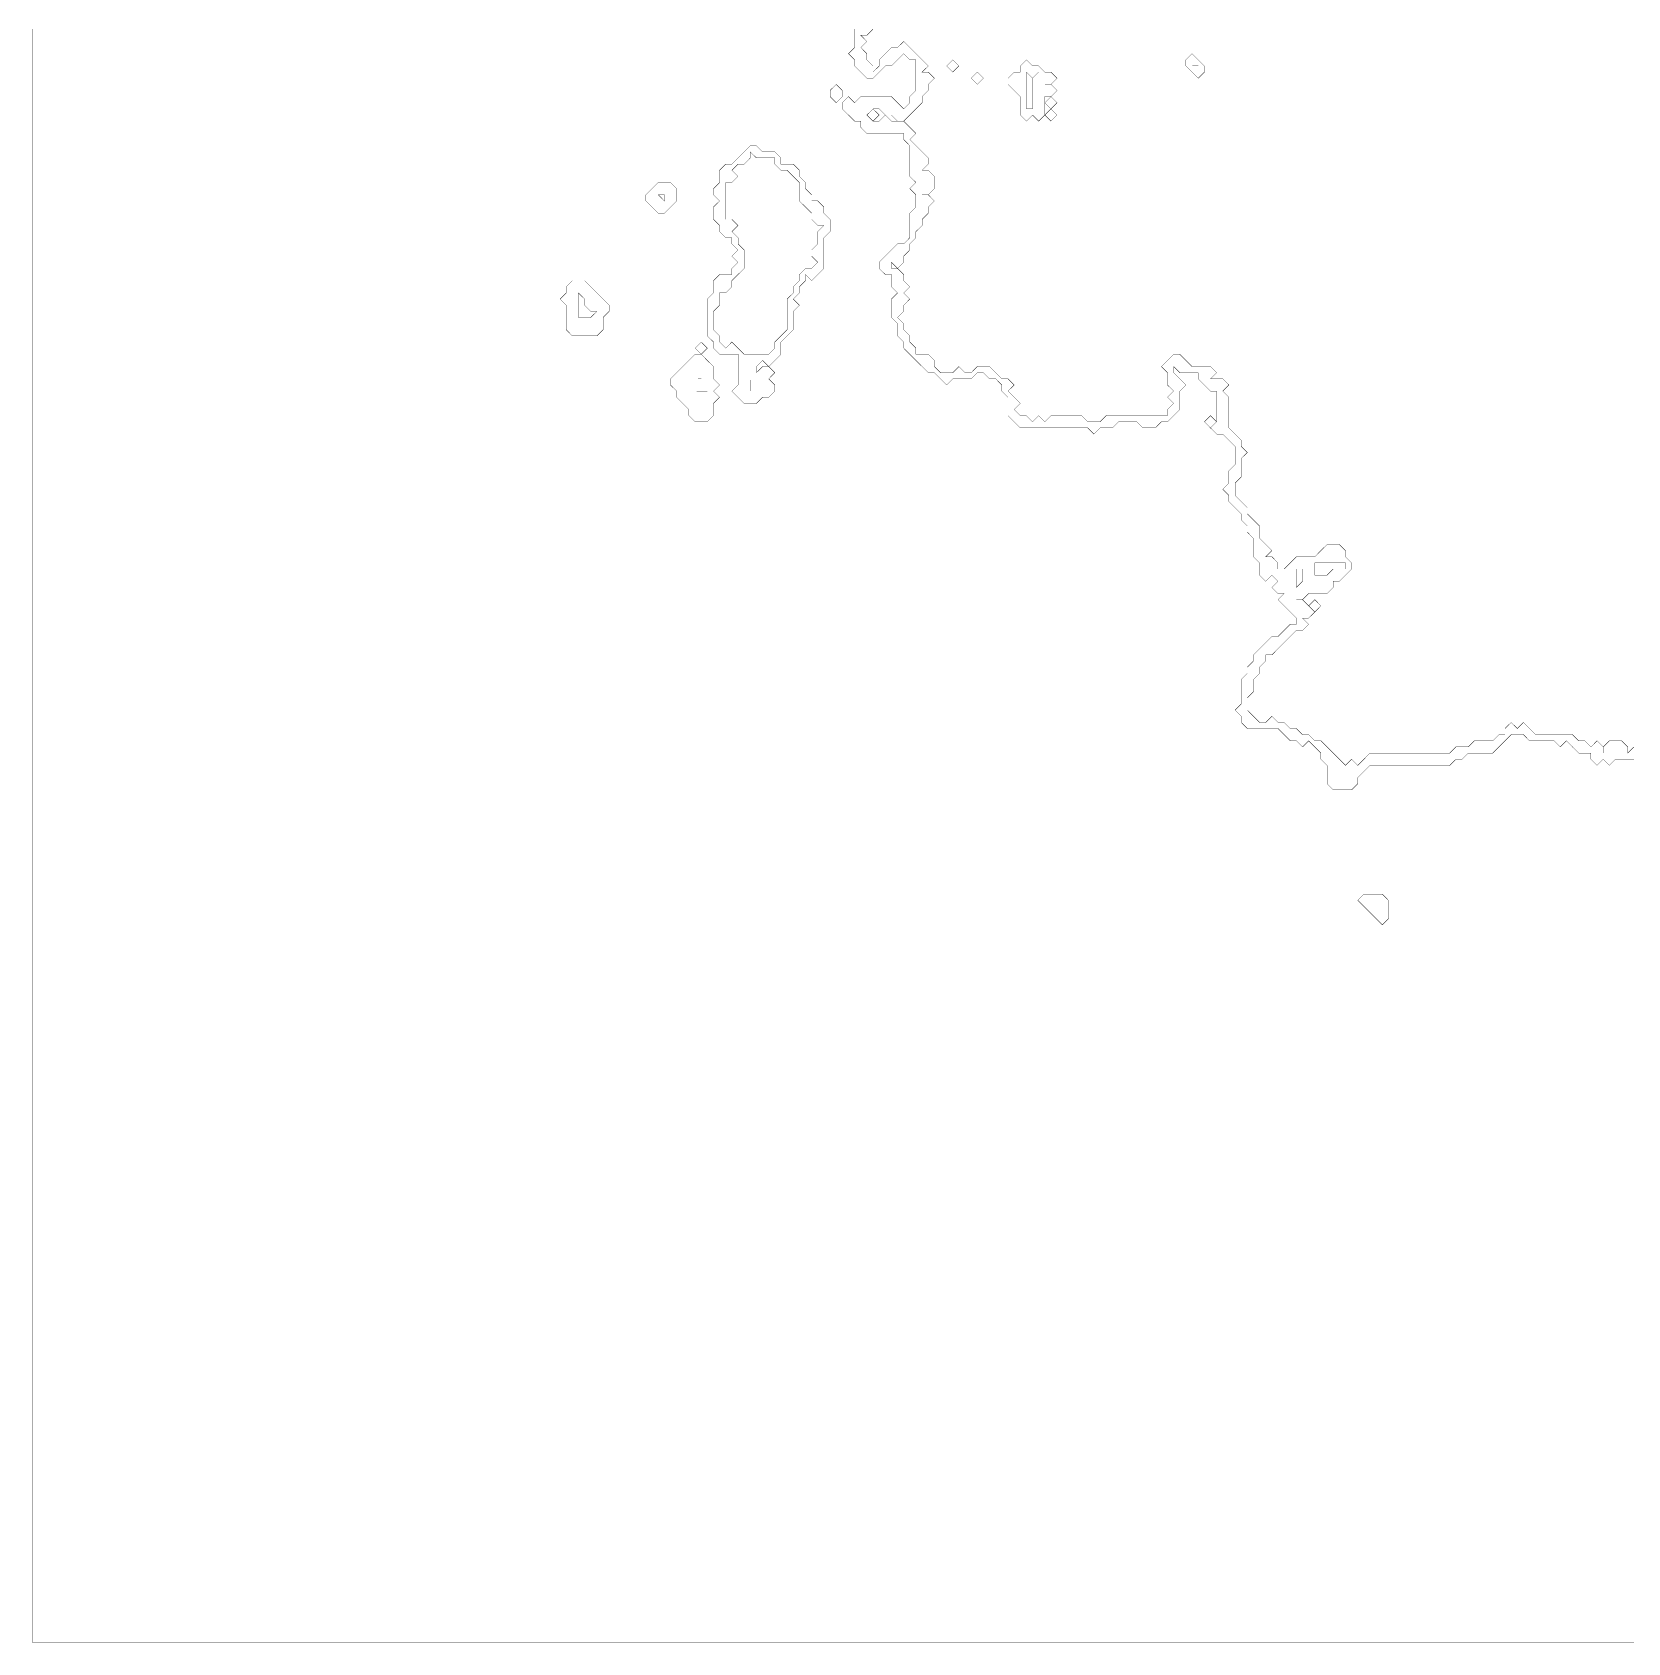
# Model space of a CAD drawing. Header units: metres. Extents: x 0 to 5045, y -5045 to 0.
# Drawn here: x 0 to 2567, y -5045 to -2453 of the extents above; entities that cross this region are included whole.
import ezdxf

# ---------------------------------------------------------------- set-up
doc = ezdxf.new("R2010")
doc.units = ezdxf.units.M
doc.layers.add('conductor', color=1, linetype='Continuous')
doc.layers.add('substrate', color=5, linetype='Continuous')

msp = doc.modelspace()

# ---------------------------------------------------------------- linework, layer by layer
at = {"layer": 'conductor', "const_width": 0.5}
msp.add_lwpolyline([(1352.6, -2448.5), (1342.7, -2458.4), (1332.9, -2458.4), (1342.7, -2468.3), (1332.9, -2478.1), (1342.7, -2488), (1342.7, -2497.9), (1352.6, -2507.8), (1352.6, -2517.6), (1362.5, -2507.8), (1362.5, -2497.9), (1372.4, -2488), (1382.2, -2478.1), (1392.1, -2478.1), (1402, -2468.3), (1411.8, -2478.1), (1421.7, -2488), (1431.6, -2497.9), (1441.5, -2507.8), (1431.6, -2517.6), (1441.5, -2517.6), (1451.3, -2527.5), (1441.5, -2537.4), (1441.5, -2547.2), (1431.6, -2557.1), (1431.6, -2567), (1421.7, -2576.9), (1411.8, -2586.7), (1402, -2596.6), (1392.1, -2596.6), (1382.2, -2586.7), (1372.4, -2586.7), (1362.5, -2576.9), (1352.6, -2576.9), (1342.7, -2586.7), (1352.6, -2596.6), (1362.5, -2596.6), (1372.4, -2586.7), (1382.2, -2596.6), (1392.1, -2596.6), (1402, -2596.6), (1411.8, -2606.5), (1421.7, -2616.4), (1411.8, -2626.2), (1421.7, -2636.1), (1431.6, -2646), (1441.5, -2655.8), (1441.5, -2665.7), (1431.6, -2675.6), (1441.5, -2675.6), (1451.3, -2685.5), (1451.3, -2695.3), (1451.3, -2705.2), (1441.5, -2715.1), (1431.6, -2715.1), (1441.5, -2715.1), (1451.3, -2725), (1441.5, -2734.8), (1441.5, -2744.7), (1431.6, -2754.6), (1431.6, -2764.5), (1421.7, -2774.3), (1421.7, -2784.2), (1411.8, -2794.1), (1411.8, -2803.9), (1402, -2813.8), (1402, -2823.7), (1392.1, -2833.6), (1382.2, -2823.7), (1382.2, -2833.6), (1392.1, -2833.6), (1402, -2843.4), (1402, -2853.3), (1411.8, -2863.2), (1402, -2873.1), (1411.8, -2882.9), (1402, -2892.8), (1402, -2902.7), (1392.1, -2912.5), (1402, -2922.4), (1402, -2932.3), (1411.8, -2942.2), (1411.8, -2952), (1421.7, -2961.9), (1421.7, -2971.8), (1431.6, -2971.8), (1441.5, -2971.8), (1451.3, -2981.7), (1451.3, -2991.5), (1461.2, -3001.4), (1471.1, -3001.4), (1481, -3001.4), (1490.8, -2991.5), (1500.7, -3001.4), (1510.6, -3001.4), (1520.4, -2991.5), (1530.3, -2991.5), (1540.2, -2991.5), (1550.1, -3001.4), (1559.9, -3011.3), (1569.8, -3011.3), (1579.7, -3021.2), (1569.8, -3031), (1579.7, -3040.9), (1589.6, -3050.8), (1579.7, -3060.6), (1589.6, -3070.5), (1599.4, -3070.5), (1609.3, -3080.4), (1619.2, -3070.5), (1629.1, -3080.4), (1638.9, -3070.5), (1648.8, -3070.5), (1658.7, -3070.5), (1668.5, -3070.5), (1678.4, -3070.5), (1688.3, -3070.5), (1698.2, -3080.4), (1708, -3080.4), (1717.9, -3080.4), (1727.8, -3070.5), (1737.7, -3070.5), (1747.5, -3070.5), (1757.4, -3070.5), (1767.3, -3070.5), (1777.1, -3070.5), (1787, -3070.5), (1796.9, -3070.5), (1806.8, -3070.5), (1816.6, -3070.5), (1826.5, -3070.5), (1826.5, -3060.6), (1836.4, -3050.8), (1826.5, -3040.9), (1836.4, -3031), (1826.5, -3021.2), (1826.5, -3011.3), (1826.5, -3001.4), (1816.6, -2991.5), (1826.5, -2981.7), (1836.4, -2971.8), (1846.3, -2971.8), (1856.1, -2981.7), (1866, -2991.5), (1875.9, -2991.5), (1885.8, -2991.5), (1895.6, -2991.5), (1905.5, -3001.4), (1895.6, -3011.3), (1905.5, -3011.3), (1915.4, -3011.3), (1925.2, -3021.2), (1915.4, -3031), (1925.2, -3040.9), (1925.2, -3050.8), (1925.2, -3060.6), (1925.2, -3070.5), (1925.2, -3080.4), (1925.2, -3090.3), (1935.1, -3100.1), (1945, -3110), (1945, -3119.9), (1954.9, -3129.8), (1945, -3139.6), (1945, -3149.5), (1945, -3159.4), (1945, -3169.2), (1935.1, -3179.1), (1935.1, -3189), (1935.1, -3198.9), (1945, -3208.7), (1954.9, -3218.6), (1954.9, -3228.5), (1964.7, -3238.4), (1974.6, -3248.2), (1974.6, -3258.1), (1974.6, -3268), (1984.5, -3277.9), (1994.4, -3287.7), (1984.5, -3297.6), (1994.4, -3297.6), (2004.2, -3307.5), (2004.2, -3317.3), (2014.1, -3317.3), (2024, -3307.5), (2033.8, -3297.6), (2043.7, -3297.6), (2053.6, -3297.6), (2063.5, -3297.6), (2073.3, -3287.7), (2083.2, -3277.9), (2093.1, -3277.9), (2103, -3277.9), (2112.8, -3287.7), (2112.8, -3297.6), (2122.7, -3307.5), (2122.7, -3317.3), (2112.8, -3327.2), (2103, -3337.1), (2093.1, -3337.1), (2093.1, -3347), (2083.2, -3356.8), (2073.3, -3356.8), (2063.5, -3356.8), (2053.6, -3356.8), (2043.7, -3366.7), (2033.8, -3366.7), (2043.7, -3366.7), (2053.6, -3376.6), (2063.5, -3386.5), (2053.6, -3396.3), (2043.7, -3396.3), (2053.6, -3406.2), (2043.7, -3416.1), (2033.8, -3416.1), (2024, -3425.9), (2014.1, -3435.8), (2004.2, -3445.7), (1994.4, -3455.6), (1984.5, -3455.6), (1984.5, -3465.4), (1974.6, -3475.3), (1974.6, -3485.2), (1964.7, -3495.1), (1964.7, -3504.9), (1964.7, -3514.8), (1954.9, -3524.7), (1954.9, -3534.6), (1954.9, -3544.4), (1964.7, -3554.3), (1974.6, -3564.2), (1984.5, -3564.2), (1994.4, -3554.3), (2004.2, -3564.2), (2014.1, -3564.2), (2024, -3574), (2033.8, -3574), (2043.7, -3583.9), (2053.6, -3583.9), (2063.5, -3593.8), (2073.3, -3593.8), (2083.2, -3603.7), (2093.1, -3613.5), (2103, -3623.4), (2112.8, -3633.3), (2122.7, -3623.4), (2132.6, -3633.3), (2142.5, -3623.4), (2152.3, -3613.5), (2162.2, -3613.5), (2172.1, -3613.5), (2181.9, -3613.5), (2191.8, -3613.5), (2201.7, -3613.5), (2211.6, -3613.5), (2221.4, -3613.5), (2231.3, -3613.5), (2241.2, -3613.5), (2251.1, -3613.5), (2260.9, -3613.5), (2270.8, -3613.5), (2280.7, -3613.5), (2290.5, -3603.7), (2300.4, -3603.7), (2310.3, -3603.7), (2320.2, -3593.8), (2330, -3593.8), (2339.9, -3593.8), (2349.8, -3593.8), (2359.7, -3583.9), (2369.5, -3583.9), (2369.5, -3574), (2379.4, -3564.2), (2389.3, -3574), (2399.2, -3564.2), (2409, -3574), (2418.9, -3583.9), (2428.8, -3583.9), (2438.6, -3583.9), (2448.5, -3583.9), (2458.4, -3583.9), (2468.3, -3583.9), (2478.1, -3583.9), (2488, -3593.8), (2497.9, -3593.8), (2507.8, -3603.7), (2517.6, -3593.8), (2527.5, -3603.7), (2527.5, -3613.5), (2527.5, -3603.7), (2537.4, -3593.8), (2547.2, -3593.8), (2557.1, -3593.8), (2567, -3603.7), (2567, -3613.5), (2576.9, -3603.7)], dxfattribs=at)
for points in [[(1856.1, -2497.9), (1866, -2488), (1875.9, -2497.9), (1885.8, -2507.8), (1885.8, -2517.6), (1875.9, -2527.5), (1866, -2517.6), (1856.1, -2507.8)], [(1471.1, -2507.8), (1481, -2497.9), (1490.8, -2507.8), (1481, -2517.6)], [(1589.6, -2507.8), (1599.4, -2497.9), (1609.3, -2507.8), (1619.2, -2507.8), (1629.1, -2517.6), (1638.9, -2517.6), (1648.8, -2527.5), (1638.9, -2537.4), (1629.1, -2537.4), (1638.9, -2537.4), (1648.8, -2547.2), (1638.9, -2557.1), (1629.1, -2557.1), (1629.1, -2567), (1629.1, -2576.9), (1629.1, -2586.7), (1619.2, -2596.6), (1609.3, -2586.7), (1599.4, -2596.6), (1589.6, -2586.7), (1589.6, -2576.9), (1589.6, -2567), (1589.6, -2557.1), (1579.7, -2547.2), (1569.8, -2537.4), (1569.8, -2527.5), (1579.7, -2517.6), (1589.6, -2517.6)], [(1510.6, -2527.5), (1520.4, -2517.6), (1530.3, -2527.5), (1520.4, -2537.4)], [(1629.1, -2567), (1638.9, -2557.1), (1648.8, -2567), (1638.9, -2576.9)], [(1342.7, -2586.7), (1352.6, -2576.9), (1362.5, -2586.7), (1352.6, -2596.6)], [(1629.1, -2586.7), (1638.9, -2576.9), (1648.8, -2586.7), (1638.9, -2596.6)], [(1155.1, -2646), (1155.1, -2655.8), (1145.3, -2665.7), (1135.4, -2665.7), (1125.5, -2675.6), (1135.4, -2685.5), (1125.5, -2695.3), (1115.7, -2695.3), (1115.7, -2705.2), (1115.7, -2715.1), (1115.7, -2725), (1115.7, -2734.8), (1115.7, -2744.7), (1115.7, -2754.6), (1125.5, -2754.6), (1135.4, -2764.5), (1125.5, -2774.3), (1135.4, -2784.2), (1135.4, -2794.1), (1145.3, -2803.9), (1145.3, -2813.8), (1145.3, -2823.7), (1145.3, -2833.6), (1135.4, -2843.4), (1125.5, -2853.3), (1125.5, -2863.2), (1115.7, -2873.1), (1105.8, -2873.1), (1105.8, -2882.9), (1105.8, -2892.8), (1095.9, -2902.7), (1095.9, -2912.5), (1095.9, -2922.4), (1095.9, -2932.3), (1105.8, -2942.2), (1105.8, -2952), (1115.7, -2961.9), (1125.5, -2952), (1135.4, -2961.9), (1145.3, -2971.8), (1155.1, -2971.8), (1165, -2971.8), (1174.9, -2971.8), (1184.8, -2971.8), (1194.6, -2961.9), (1194.6, -2952), (1204.5, -2942.2), (1214.4, -2932.3), (1214.4, -2922.4), (1214.4, -2912.5), (1214.4, -2902.7), (1214.4, -2892.8), (1214.4, -2882.9), (1224.3, -2873.1), (1224.3, -2863.2), (1234.1, -2853.3), (1234.1, -2843.4), (1244, -2833.6), (1253.9, -2833.6), (1263.8, -2823.7), (1253.9, -2813.8), (1253.9, -2803.9), (1263.8, -2794.1), (1263.8, -2784.2), (1263.8, -2774.3), (1273.6, -2764.5), (1263.8, -2764.5), (1253.9, -2754.6), (1253.9, -2744.7), (1244, -2734.8), (1234.1, -2725), (1234.1, -2715.1), (1234.1, -2705.2), (1234.1, -2695.3), (1224.3, -2685.5), (1214.4, -2675.6), (1204.5, -2675.6), (1194.6, -2665.7), (1194.6, -2655.8), (1184.8, -2655.8), (1174.9, -2655.8), (1165, -2655.8)], [(1007.1, -2715.1), (1016.9, -2725), (1016.9, -2715.1)], [(878.7, -2873.1), (878.7, -2882.9), (878.7, -2892.8), (878.7, -2902.7), (878.7, -2912.5), (888.6, -2912.5), (898.4, -2912.5), (908.3, -2902.7), (898.4, -2902.7), (888.6, -2892.8), (888.6, -2882.9)], [(1076.2, -2991.5)], [(1155.1, -2991.5)], [(1066.3, -3011.3), (1076.2, -3011.3)], [(1066.3, -3031), (1076.2, -3031), (1086, -3031), (1076.2, -3031)], [(1155.1, -3011.3), (1155.1, -3021.2), (1155.1, -3031), (1155.1, -3021.2)], [(2024, -3347)], [(2053.6, -3376.6), (2063.5, -3366.7), (2073.3, -3376.6), (2063.5, -3386.5)], [(2172.1, -3870.2)]]:
    msp.add_lwpolyline(points, close=True, dxfattribs=at)
at = {"layer": 'substrate', "const_width": 0.5}
for points in [[(0, -2448.5), (0, -2458.4), (0, -2468.3), (0, -2478.1), (0, -2488), (0, -2497.9), (0, -2507.8), (0, -2517.6), (0, -2527.5), (0, -2537.4), (0, -2547.2), (0, -2557.1), (0, -2567), (0, -2576.9), (0, -2586.7), (0, -2596.6), (0, -2606.5), (0, -2616.4), (0, -2626.2), (0, -2636.1), (0, -2646), (0, -2655.8), (0, -2665.7), (0, -2675.6), (0, -2685.5), (0, -2695.3), (0, -2705.2), (0, -2715.1), (0, -2725), (0, -2734.8), (0, -2744.7), (0, -2754.6), (0, -2764.5), (0, -2774.3), (0, -2784.2), (0, -2794.1), (0, -2803.9), (0, -2813.8), (0, -2823.7), (0, -2833.6), (0, -2843.4), (0, -2853.3), (0, -2863.2), (0, -2873.1), (0, -2882.9), (0, -2892.8), (0, -2902.7), (0, -2912.5), (0, -2922.4), (0, -2932.3), (0, -2942.2), (0, -2952), (0, -2961.9), (0, -2971.8), (0, -2981.7), (0, -2991.5), (0, -3001.4), (0, -3011.3), (0, -3021.2), (0, -3031), (0, -3040.9), (0, -3050.8), (0, -3060.6), (0, -3070.5), (0, -3080.4), (0, -3090.3), (0, -3100.1), (0, -3110), (0, -3119.9), (0, -3129.8), (0, -3139.6), (0, -3149.5), (0, -3159.4), (0, -3169.2), (0, -3179.1), (0, -3189), (0, -3198.9), (0, -3208.7), (0, -3218.6), (0, -3228.5), (0, -3238.4), (0, -3248.2), (0, -3258.1), (0, -3268), (0, -3277.9), (0, -3287.7), (0, -3297.6), (0, -3307.5), (0, -3317.3), (0, -3327.2), (0, -3337.1), (0, -3347), (0, -3356.8), (0, -3366.7), (0, -3376.6), (0, -3386.5), (0, -3396.3), (0, -3406.2), (0, -3416.1), (0, -3425.9), (0, -3435.8), (0, -3445.7), (0, -3455.6), (0, -3465.4), (0, -3475.3), (0, -3485.2), (0, -3495.1), (0, -3504.9), (0, -3514.8), (0, -3524.7), (0, -3534.6), (0, -3544.4), (0, -3554.3), (0, -3564.2), (0, -3574), (0, -3583.9), (0, -3593.8), (0, -3603.7), (0, -3613.5), (0, -3623.4), (0, -3633.3), (0, -3643.2), (0, -3653), (0, -3662.9), (0, -3672.8), (0, -3682.6), (0, -3692.5), (0, -3702.4), (0, -3712.3), (0, -3722.1), (0, -3732), (0, -3741.9), (0, -3751.8), (0, -3761.6), (0, -3771.5), (0, -3781.4), (0, -3791.2), (0, -3801.1), (0, -3811), (0, -3820.9), (0, -3830.7), (0, -3840.6), (0, -3850.5), (0, -3860.4), (0, -3870.2), (0, -3880.1), (0, -3890), (0, -3899.9), (0, -3909.7), (0, -3919.6), (0, -3929.5), (0, -3939.3), (0, -3949.2), (0, -3959.1), (0, -3969), (0, -3978.8), (0, -3988.7), (0, -3998.6), (0, -4008.5), (0, -4018.3), (0, -4028.2), (0, -4038.1), (0, -4047.9), (0, -4057.8), (0, -4067.7), (0, -4077.6), (0, -4087.4), (0, -4097.3), (0, -4107.2), (0, -4117.1), (0, -4126.9), (0, -4136.8), (0, -4146.7), (0, -4156.6), (0, -4166.4), (0, -4176.3), (0, -4186.2), (0, -4196), (0, -4205.9), (0, -4215.8), (0, -4225.7), (0, -4235.5), (0, -4245.4), (0, -4255.3), (0, -4265.2), (0, -4275), (0, -4284.9), (0, -4294.8), (0, -4304.6), (0, -4314.5), (0, -4324.4), (0, -4334.3), (0, -4344.1), (0, -4354), (0, -4363.9), (0, -4373.8), (0, -4383.6), (0, -4393.5), (0, -4403.4), (0, -4413.3), (0, -4423.1), (0, -4433), (0, -4442.9), (0, -4452.7), (0, -4462.6), (0, -4472.5), (0, -4482.4), (0, -4492.2), (0, -4502.1), (0, -4512), (0, -4521.9), (0, -4531.7), (0, -4541.6), (0, -4551.5), (0, -4561.3), (0, -4571.2), (0, -4581.1), (0, -4591), (0, -4600.8), (0, -4610.7), (0, -4620.6), (0, -4630.5), (0, -4640.3), (0, -4650.2), (0, -4660.1), (0, -4670), (0, -4679.8), (0, -4689.7), (0, -4699.6), (0, -4709.4), (0, -4719.3), (0, -4729.2), (0, -4739.1), (0, -4748.9), (0, -4758.8), (0, -4768.7), (0, -4778.6), (0, -4788.4), (0, -4798.3), (0, -4808.2), (0, -4818), (0, -4827.9), (0, -4837.8), (0, -4847.7), (0, -4857.5), (0, -4867.4), (0, -4877.3), (0, -4887.2), (0, -4897), (0, -4906.9), (0, -4916.8), (0, -4926.7), (0, -4936.5), (0, -4946.4), (0, -4956.3), (0, -4966.1), (0, -4976), (0, -4985.9), (0, -4995.8), (0, -5005.6), (0, -5015.5), (0, -5025.4), (0, -5035.3), (0, -5045.1), (9.9, -5045.1), (19.7, -5045.1), (29.6, -5045.1), (39.5, -5045.1), (49.4, -5045.1), (59.2, -5045.1), (69.1, -5045.1), (79, -5045.1), (88.9, -5045.1), (98.7, -5045.1), (108.6, -5045.1), (118.5, -5045.1), (128.3, -5045.1), (138.2, -5045.1), (148.1, -5045.1), (158, -5045.1), (167.8, -5045.1), (177.7, -5045.1), (187.6, -5045.1), (197.5, -5045.1), (207.3, -5045.1), (217.2, -5045.1), (227.1, -5045.1), (237, -5045.1), (246.8, -5045.1), (256.7, -5045.1), (266.6, -5045.1), (276.4, -5045.1), (286.3, -5045.1), (296.2, -5045.1), (306.1, -5045.1), (315.9, -5045.1), (325.8, -5045.1), (335.7, -5045.1), (345.6, -5045.1), (355.4, -5045.1), (365.3, -5045.1), (375.2, -5045.1), (385, -5045.1), (394.9, -5045.1), (404.8, -5045.1), (414.7, -5045.1), (424.5, -5045.1), (434.4, -5045.1), (444.3, -5045.1), (454.2, -5045.1), (464, -5045.1), (473.9, -5045.1), (483.8, -5045.1), (493.7, -5045.1), (503.5, -5045.1), (513.4, -5045.1), (523.3, -5045.1), (533.1, -5045.1), (543, -5045.1), (552.9, -5045.1), (562.8, -5045.1), (572.6, -5045.1), (582.5, -5045.1), (592.4, -5045.1), (602.3, -5045.1), (612.1, -5045.1), (622, -5045.1), (631.9, -5045.1), (641.7, -5045.1), (651.6, -5045.1), (661.5, -5045.1), (671.4, -5045.1), (681.2, -5045.1), (691.1, -5045.1), (701, -5045.1), (710.9, -5045.1), (720.7, -5045.1), (730.6, -5045.1), (740.5, -5045.1), (750.4, -5045.1), (760.2, -5045.1), (770.1, -5045.1), (780, -5045.1), (789.8, -5045.1), (799.7, -5045.1), (809.6, -5045.1), (819.5, -5045.1), (829.3, -5045.1), (839.2, -5045.1), (849.1, -5045.1), (859, -5045.1), (868.8, -5045.1), (878.7, -5045.1), (888.6, -5045.1), (898.4, -5045.1), (908.3, -5045.1), (918.2, -5045.1), (928.1, -5045.1), (937.9, -5045.1), (947.8, -5045.1), (957.7, -5045.1), (967.6, -5045.1), (977.4, -5045.1), (987.3, -5045.1), (997.2, -5045.1), (1007.1, -5045.1), (1016.9, -5045.1), (1026.8, -5045.1), (1036.7, -5045.1), (1046.5, -5045.1), (1056.4, -5045.1), (1066.3, -5045.1), (1076.2, -5045.1), (1086, -5045.1), (1095.9, -5045.1), (1105.8, -5045.1), (1115.7, -5045.1), (1125.5, -5045.1), (1135.4, -5045.1), (1145.3, -5045.1), (1155.1, -5045.1), (1165, -5045.1), (1174.9, -5045.1), (1184.8, -5045.1), (1194.6, -5045.1), (1204.5, -5045.1), (1214.4, -5045.1), (1224.3, -5045.1), (1234.1, -5045.1), (1244, -5045.1), (1253.9, -5045.1), (1263.8, -5045.1), (1273.6, -5045.1), (1283.5, -5045.1), (1293.4, -5045.1), (1303.2, -5045.1), (1313.1, -5045.1), (1323, -5045.1), (1332.9, -5045.1), (1342.7, -5045.1), (1352.6, -5045.1), (1362.5, -5045.1), (1372.4, -5045.1), (1382.2, -5045.1), (1392.1, -5045.1), (1402, -5045.1), (1411.8, -5045.1), (1421.7, -5045.1), (1431.6, -5045.1), (1441.5, -5045.1), (1451.3, -5045.1), (1461.2, -5045.1), (1471.1, -5045.1), (1481, -5045.1), (1490.8, -5045.1), (1500.7, -5045.1), (1510.6, -5045.1), (1520.4, -5045.1), (1530.3, -5045.1), (1540.2, -5045.1), (1550.1, -5045.1), (1559.9, -5045.1), (1569.8, -5045.1), (1579.7, -5045.1), (1589.6, -5045.1), (1599.4, -5045.1), (1609.3, -5045.1), (1619.2, -5045.1), (1629.1, -5045.1), (1638.9, -5045.1), (1648.8, -5045.1), (1658.7, -5045.1), (1668.5, -5045.1), (1678.4, -5045.1), (1688.3, -5045.1), (1698.2, -5045.1), (1708, -5045.1), (1717.9, -5045.1), (1727.8, -5045.1), (1737.7, -5045.1), (1747.5, -5045.1), (1757.4, -5045.1), (1767.3, -5045.1), (1777.1, -5045.1), (1787, -5045.1), (1796.9, -5045.1), (1806.8, -5045.1), (1816.6, -5045.1), (1826.5, -5045.1), (1836.4, -5045.1), (1846.3, -5045.1), (1856.1, -5045.1), (1866, -5045.1), (1875.9, -5045.1), (1885.8, -5045.1), (1895.6, -5045.1), (1905.5, -5045.1), (1915.4, -5045.1), (1925.2, -5045.1), (1935.1, -5045.1), (1945, -5045.1), (1954.9, -5045.1), (1964.7, -5045.1), (1974.6, -5045.1), (1984.5, -5045.1), (1994.4, -5045.1), (2004.2, -5045.1), (2014.1, -5045.1), (2024, -5045.1), (2033.8, -5045.1), (2043.7, -5045.1), (2053.6, -5045.1), (2063.5, -5045.1), (2073.3, -5045.1), (2083.2, -5045.1), (2093.1, -5045.1), (2103, -5045.1), (2112.8, -5045.1), (2122.7, -5045.1), (2132.6, -5045.1), (2142.5, -5045.1), (2152.3, -5045.1), (2162.2, -5045.1), (2172.1, -5045.1), (2181.9, -5045.1), (2191.8, -5045.1), (2201.7, -5045.1), (2211.6, -5045.1), (2221.4, -5045.1), (2231.3, -5045.1), (2241.2, -5045.1), (2251.1, -5045.1), (2260.9, -5045.1), (2270.8, -5045.1), (2280.7, -5045.1), (2290.5, -5045.1), (2300.4, -5045.1), (2310.3, -5045.1), (2320.2, -5045.1), (2330, -5045.1), (2339.9, -5045.1), (2349.8, -5045.1), (2359.7, -5045.1), (2369.5, -5045.1), (2379.4, -5045.1), (2389.3, -5045.1), (2399.2, -5045.1), (2409, -5045.1), (2418.9, -5045.1), (2428.8, -5045.1), (2438.6, -5045.1), (2448.5, -5045.1), (2458.4, -5045.1), (2468.3, -5045.1), (2478.1, -5045.1), (2488, -5045.1), (2497.9, -5045.1), (2507.8, -5045.1), (2517.6, -5045.1), (2527.5, -5045.1), (2537.4, -5045.1), (2547.2, -5045.1), (2557.1, -5045.1), (2567, -5045.1), (2576.9, -5045.1)], [(2576.9, -3623.4), (2567, -3623.4), (2557.1, -3623.4), (2547.2, -3623.4), (2537.4, -3633.3), (2527.5, -3623.4), (2517.6, -3633.3), (2507.8, -3623.4), (2507.8, -3613.5), (2497.9, -3613.5), (2488, -3613.5), (2478.1, -3603.7), (2468.3, -3593.8), (2458.4, -3603.7), (2448.5, -3593.8), (2438.6, -3593.8), (2428.8, -3593.8), (2418.9, -3593.8), (2409, -3593.8), (2399.2, -3583.9), (2389.3, -3583.9), (2379.4, -3583.9), (2369.5, -3593.8), (2359.7, -3603.7), (2349.8, -3613.5), (2339.9, -3613.5), (2330, -3613.5), (2320.2, -3613.5), (2310.3, -3613.5), (2300.4, -3623.4), (2290.5, -3623.4), (2280.7, -3633.3), (2270.8, -3633.3), (2260.9, -3633.3), (2251.1, -3633.3), (2241.2, -3633.3), (2231.3, -3633.3), (2221.4, -3633.3), (2211.6, -3633.3), (2201.7, -3633.3), (2191.8, -3633.3), (2181.9, -3633.3), (2172.1, -3633.3), (2162.2, -3633.3), (2152.3, -3633.3), (2142.5, -3643.2), (2132.6, -3653), (2132.6, -3662.9), (2122.7, -3672.8), (2112.8, -3672.8), (2103, -3672.8), (2093.1, -3672.8), (2083.2, -3662.9), (2083.2, -3653), (2083.2, -3643.2), (2083.2, -3633.3), (2073.3, -3623.4), (2073.3, -3613.5), (2063.5, -3603.7), (2053.6, -3593.8), (2043.7, -3603.7), (2033.8, -3593.8), (2024, -3593.8), (2014.1, -3583.9), (2004.2, -3574), (1994.4, -3574), (1984.5, -3574), (1974.6, -3574), (1964.7, -3574), (1954.9, -3574), (1945, -3564.2), (1945, -3554.3), (1935.1, -3544.4), (1945, -3534.6), (1945, -3524.7), (1945, -3514.8), (1945, -3504.9), (1945, -3495.1), (1954.9, -3485.2), (1954.9, -3475.3), (1964.7, -3465.4), (1964.7, -3455.6), (1974.6, -3445.7), (1984.5, -3435.8), (1994.4, -3425.9), (2004.2, -3425.9), (2014.1, -3416.1), (2024, -3406.2), (2033.8, -3406.2), (2033.8, -3396.3), (2024, -3386.5), (2014.1, -3376.6), (2004.2, -3366.7), (2014.1, -3356.8), (2004.2, -3356.8), (1994.4, -3347), (2004.2, -3337.1), (1994.4, -3327.2), (1984.5, -3337.1), (1974.6, -3327.2), (1974.6, -3317.3), (1974.6, -3307.5), (1964.7, -3297.6), (1964.7, -3287.7), (1964.7, -3277.9), (1964.7, -3268), (1954.9, -3258.1), (1954.9, -3248.2), (1945, -3238.4), (1945, -3228.5), (1935.1, -3218.6), (1925.2, -3208.7), (1925.2, -3198.9), (1915.4, -3189), (1925.2, -3179.1), (1925.2, -3169.2), (1925.2, -3159.4), (1935.1, -3149.5), (1935.1, -3139.6), (1935.1, -3129.8), (1935.1, -3119.9), (1925.2, -3110), (1915.4, -3100.1), (1905.5, -3100.1), (1895.6, -3090.3), (1905.5, -3080.4), (1905.5, -3070.5), (1905.5, -3060.6), (1905.5, -3050.8), (1905.5, -3040.9), (1905.5, -3031), (1895.6, -3031), (1885.8, -3021.2), (1875.9, -3011.3), (1875.9, -3001.4), (1866, -3001.4), (1856.1, -3001.4), (1846.3, -3001.4), (1836.4, -2991.5), (1836.4, -3001.4), (1846.3, -3011.3), (1856.1, -3021.2), (1846.3, -3031), (1846.3, -3040.9), (1846.3, -3050.8), (1846.3, -3060.6), (1836.4, -3070.5), (1826.5, -3080.4), (1816.6, -3080.4), (1806.8, -3090.3), (1796.9, -3090.3), (1787, -3090.3), (1777.1, -3080.4), (1767.3, -3080.4), (1757.4, -3080.4), (1747.5, -3080.4), (1737.7, -3090.3), (1727.8, -3090.3), (1717.9, -3090.3), (1708, -3100.1), (1698.2, -3090.3), (1688.3, -3090.3), (1678.4, -3090.3), (1668.5, -3090.3), (1658.7, -3090.3), (1648.8, -3090.3), (1638.9, -3090.3), (1629.1, -3090.3), (1619.2, -3090.3), (1609.3, -3090.3), (1599.4, -3090.3), (1589.6, -3090.3), (1579.7, -3080.4), (1569.8, -3070.5), (1569.8, -3060.6), (1569.8, -3050.8), (1569.8, -3040.9), (1559.9, -3031), (1559.9, -3021.2), (1550.1, -3011.3), (1540.2, -3011.3), (1530.3, -3001.4), (1520.4, -3001.4), (1510.6, -3011.3), (1500.7, -3011.3), (1490.8, -3011.3), (1481, -3011.3), (1471.1, -3021.2), (1461.2, -3011.3), (1451.3, -3001.4), (1441.5, -3001.4), (1431.6, -2991.5), (1421.7, -2981.7), (1411.8, -2971.8), (1402, -2961.9), (1402, -2952), (1392.1, -2942.2), (1392.1, -2932.3), (1392.1, -2922.4), (1382.2, -2912.5), (1382.2, -2902.7), (1382.2, -2892.8), (1382.2, -2882.9), (1392.1, -2873.1), (1382.2, -2863.2), (1382.2, -2853.3), (1382.2, -2843.4), (1372.4, -2843.4), (1362.5, -2833.6), (1362.5, -2823.7), (1372.4, -2813.8), (1382.2, -2803.9), (1392.1, -2794.1), (1402, -2794.1), (1411.8, -2784.2), (1411.8, -2774.3), (1411.8, -2764.5), (1411.8, -2754.6), (1411.8, -2744.7), (1421.7, -2734.8), (1421.7, -2725), (1421.7, -2715.1), (1411.8, -2705.2), (1421.7, -2695.3), (1411.8, -2685.5), (1411.8, -2675.6), (1411.8, -2665.7), (1411.8, -2655.8), (1411.8, -2646), (1411.8, -2636.1), (1402, -2626.2), (1402, -2616.4), (1392.1, -2616.4), (1382.2, -2616.4), (1372.4, -2616.4), (1362.5, -2616.4), (1352.6, -2616.4), (1342.7, -2616.4), (1332.9, -2606.5), (1332.9, -2596.6), (1323, -2596.6), (1313.1, -2586.7), (1303.2, -2576.9), (1303.2, -2567), (1313.1, -2557.1), (1323, -2567), (1332.9, -2557.1), (1342.7, -2557.1), (1352.6, -2557.1), (1362.5, -2557.1), (1372.4, -2557.1), (1382.2, -2557.1), (1392.1, -2567), (1402, -2576.9), (1411.8, -2567), (1411.8, -2557.1), (1421.7, -2547.2), (1421.7, -2537.4), (1421.7, -2527.5), (1421.7, -2517.6), (1421.7, -2507.8), (1421.7, -2497.9), (1411.8, -2497.9), (1402, -2488), (1392.1, -2497.9), (1382.2, -2507.8), (1372.4, -2507.8), (1362.5, -2517.6), (1352.6, -2527.5), (1342.7, -2527.5), (1332.9, -2517.6), (1323, -2507.8), (1323, -2497.9), (1313.1, -2488), (1323, -2478.1), (1323, -2468.3), (1323, -2458.4), (1323, -2448.5)]]:
    msp.add_lwpolyline(points, dxfattribs=at)
for points in [[(1866, -2507.8), (1875.9, -2507.8)], [(1283.5, -2547.2), (1293.4, -2537.4), (1303.2, -2547.2), (1303.2, -2557.1), (1293.4, -2567), (1283.5, -2557.1)], [(1599.4, -2517.6), (1599.4, -2527.5), (1599.4, -2537.4), (1599.4, -2547.2), (1599.4, -2557.1), (1599.4, -2567), (1599.4, -2576.9), (1609.3, -2576.9), (1609.3, -2567), (1609.3, -2557.1), (1609.3, -2547.2), (1609.3, -2537.4), (1609.3, -2527.5), (1619.2, -2517.6), (1609.3, -2527.5)], [(1145.3, -2646), (1155.1, -2636.1), (1165, -2636.1), (1174.9, -2646), (1184.8, -2646), (1194.6, -2646), (1204.5, -2655.8), (1204.5, -2665.7), (1214.4, -2665.7), (1224.3, -2665.7), (1234.1, -2675.6), (1234.1, -2685.5), (1244, -2695.3), (1244, -2705.2), (1253.9, -2715.1), (1253.9, -2725), (1263.8, -2725), (1273.6, -2734.8), (1273.6, -2744.7), (1283.5, -2754.6), (1283.5, -2764.5), (1283.5, -2774.3), (1273.6, -2784.2), (1273.6, -2794.1), (1273.6, -2803.9), (1273.6, -2813.8), (1273.6, -2823.7), (1273.6, -2833.6), (1263.8, -2843.4), (1253.9, -2853.3), (1244, -2843.4), (1244, -2853.3), (1234.1, -2863.2), (1234.1, -2873.1), (1224.3, -2882.9), (1234.1, -2892.8), (1224.3, -2902.7), (1224.3, -2912.5), (1224.3, -2922.4), (1224.3, -2932.3), (1214.4, -2942.2), (1204.5, -2952), (1204.5, -2961.9), (1204.5, -2971.8), (1194.6, -2981.7), (1184.8, -2991.5), (1174.9, -2981.7), (1165, -2991.5), (1165, -3001.4), (1174.9, -2991.5), (1184.8, -2991.5), (1194.6, -3001.4), (1184.8, -3011.3), (1194.6, -3021.2), (1194.6, -3031), (1184.8, -3040.9), (1174.9, -3040.9), (1165, -3050.8), (1155.1, -3050.8), (1145.3, -3050.8), (1135.4, -3040.9), (1125.5, -3031), (1135.4, -3021.2), (1135.4, -3011.3), (1135.4, -3001.4), (1135.4, -2991.5), (1135.4, -2981.7), (1135.4, -2971.8), (1125.5, -2971.8), (1115.7, -2971.8), (1105.8, -2971.8), (1095.9, -2961.9), (1095.9, -2952), (1086, -2942.2), (1086, -2932.3), (1086, -2922.4), (1086, -2912.5), (1086, -2902.7), (1086, -2892.8), (1086, -2882.9), (1095.9, -2873.1), (1095.9, -2863.2), (1095.9, -2853.3), (1105.8, -2843.4), (1115.7, -2843.4), (1125.5, -2843.4), (1125.5, -2833.6), (1135.4, -2823.7), (1125.5, -2813.8), (1135.4, -2803.9), (1125.5, -2794.1), (1125.5, -2784.2), (1115.7, -2784.2), (1105.8, -2774.3), (1105.8, -2764.5), (1095.9, -2754.6), (1095.9, -2744.7), (1095.9, -2734.8), (1105.8, -2725), (1095.9, -2715.1), (1095.9, -2705.2), (1105.8, -2695.3), (1105.8, -2685.5), (1105.8, -2675.6), (1115.7, -2665.7), (1125.5, -2665.7), (1135.4, -2655.8)], [(997.2, -2705.2), (1007.1, -2695.3), (1016.9, -2695.3), (1026.8, -2695.3), (1036.7, -2705.2), (1036.7, -2715.1), (1036.7, -2725), (1026.8, -2734.8), (1016.9, -2744.7), (1007.1, -2744.7), (997.2, -2734.8), (987.3, -2725), (987.3, -2715.1)], [(859, -2863.2), (868.8, -2853.3), (878.7, -2853.3), (888.6, -2853.3), (898.4, -2863.2), (908.3, -2873.1), (918.2, -2882.9), (928.1, -2892.8), (928.1, -2902.7), (918.2, -2912.5), (918.2, -2922.4), (918.2, -2932.3), (908.3, -2942.2), (898.4, -2942.2), (888.6, -2942.2), (878.7, -2942.2), (868.8, -2942.2), (859, -2932.3), (859, -2922.4), (859, -2912.5), (859, -2902.7), (859, -2892.8), (849.1, -2882.9), (859, -2873.1)], [(1066.3, -2961.9), (1076.2, -2952), (1086, -2961.9), (1076.2, -2971.8)], [(1056.4, -2981.7), (1066.3, -2971.8), (1076.2, -2971.8), (1086, -2981.7), (1095.9, -2991.5), (1095.9, -3001.4), (1095.9, -3011.3), (1105.8, -3021.2), (1095.9, -3031), (1105.8, -3040.9), (1095.9, -3050.8), (1095.9, -3060.6), (1095.9, -3070.5), (1086, -3080.4), (1076.2, -3080.4), (1066.3, -3080.4), (1056.4, -3070.5), (1056.4, -3060.6), (1046.5, -3050.8), (1036.7, -3040.9), (1036.7, -3031), (1026.8, -3021.2), (1026.8, -3011.3), (1036.7, -3001.4), (1046.5, -2991.5)], [(1885.8, -3080.4), (1895.6, -3070.5), (1905.5, -3080.4), (1895.6, -3090.3)], [(2033.8, -3317.3), (2033.8, -3327.2), (2033.8, -3337.1), (2033.8, -3347), (2043.7, -3337.1), (2043.7, -3327.2), (2043.7, -3317.3)], [(2063.5, -3307.5), (2063.5, -3317.3), (2063.5, -3327.2), (2073.3, -3327.2), (2083.2, -3327.2), (2093.1, -3317.3), (2103, -3317.3), (2112.8, -3317.3), (2112.8, -3307.5), (2103, -3307.5), (2093.1, -3307.5), (2083.2, -3307.5), (2073.3, -3307.5)], [(2132.6, -3850.5), (2142.5, -3840.6), (2152.3, -3840.6), (2162.2, -3840.6), (2172.1, -3840.6), (2181.9, -3850.5), (2181.9, -3860.4), (2181.9, -3870.2), (2181.9, -3880.1), (2172.1, -3890), (2162.2, -3880.1), (2152.3, -3870.2), (2142.5, -3860.4)]]:
    msp.add_lwpolyline(points, close=True, dxfattribs=at)

doc.saveas('drawing.dxf')
